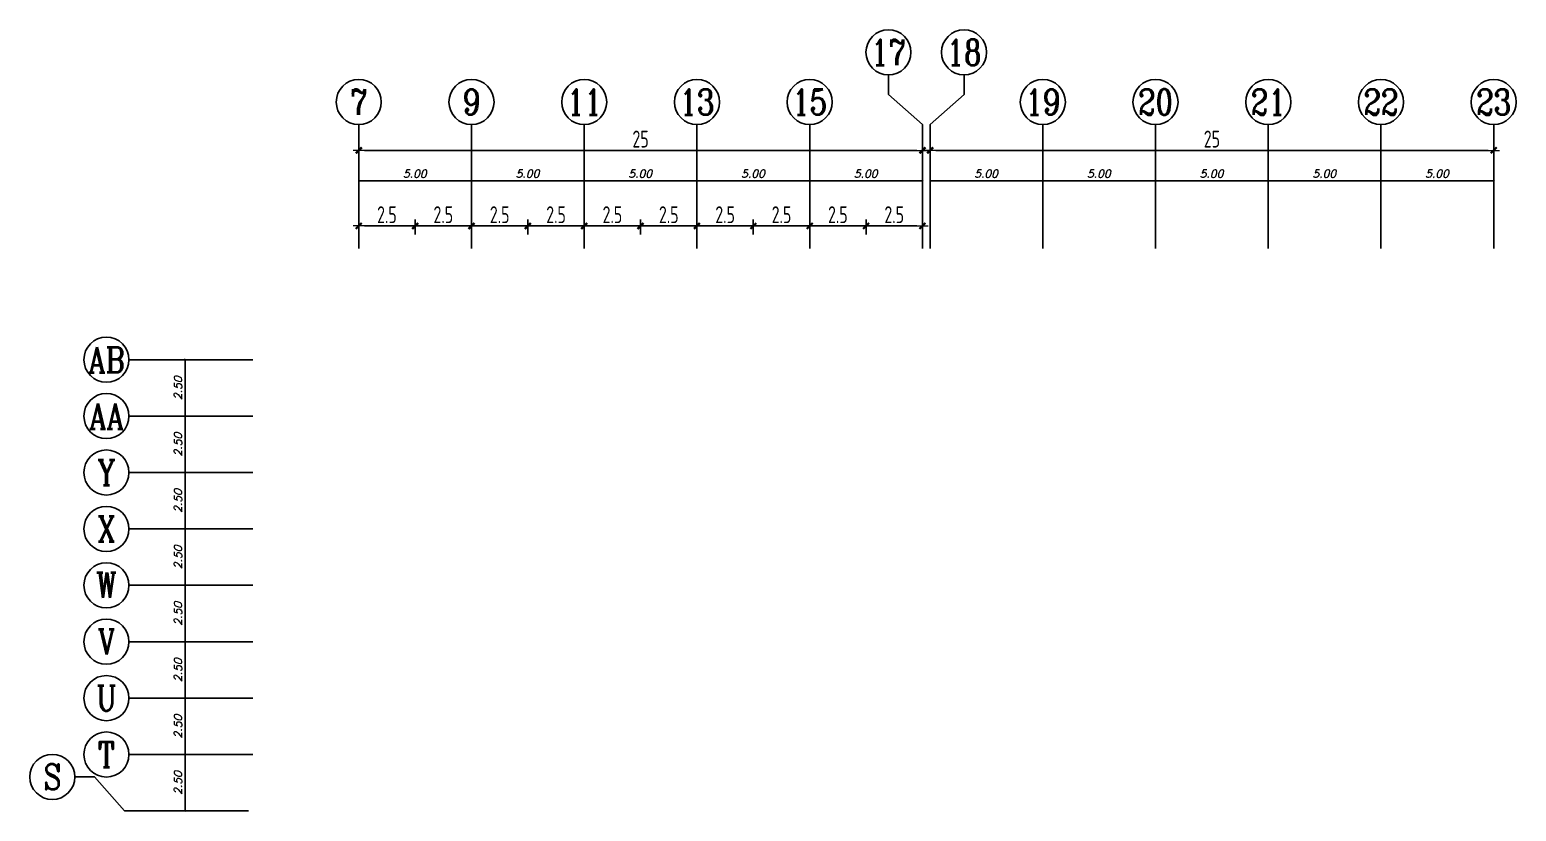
# Model space of a CAD drawing. Header units: metres. Extents: x 202848 to 204724, y 1924431 to 1925550.
# Drawn here: x 204101.5 to 204167.5, y 1925515.8 to 1925550.4 of the extents above; entities that cross this region are included whole.
import ezdxf
from ezdxf.enums import TextEntityAlignment as Align

# ---------------------------------------------------------------- set-up
doc = ezdxf.new("R2010")
doc.units = ezdxf.units.M
doc.header["$MEASUREMENT"] = 0
doc.layers.add('Axis Name', color=8, linetype='Continuous')
doc.layers.add('Dimations', color=3, linetype='Continuous', lineweight=5)
doc.styles.add('ROMANS', font='romans.shx', dxfattribs={"oblique": 15})
doc.styles.add('YQ_AXIS', font='COMPLEX.SHX', dxfattribs={"width": 0.8, "bigfont": 'GBCBIG.SHX'})
doc.styles.add('YQ_DIM', font='SUPEROS.SHX', dxfattribs={"width": 0.8, "bigfont": 'HZDX.SHX'})
doc.dimstyles.new('Copy(2) of DIM-50$', dxfattribs={"dimscale": 0, "dimtxt": 0.35, "dimasz": 0.03, "dimexe": 0, "dimexo": 0, "dimgap": 0.15, "dimtad": 1, "dimzin": 0, "dimdsep": 46, "dimtxsty": 'ROMANS', "dimblk1": 'OBLIQUE', "dimblk2": 'DTICK', "dimsah": 1, "dimcen": 0.1, "dimse1": 1, "dimse2": 1, "dimclrd": 2, "dimclre": 51, "dimclrt": 3, "dimaunit": 1, "dimadec": 0, "dimazin": 0, "dimtfac": 1e-05, "dimtmove": 2, "dimatfit": 0, "dimldrblk": 'DTICK', "dimfxl": 0, "dimtolj": 1, "dimtzin": 0, "dimlwe": -1, "dimarcsym": 0})
doc.dimstyles.new('yqm0_250', dxfattribs={"dimscale": 0.25, "dimtxt": 3, "dimasz": 1, "dimexe": 1.5, "dimexo": 3, "dimgap": 0.5, "dimtad": 1, "dimdec": 3, "dimdsep": 46, "dimtxsty": 'YQ_DIM', "dimblk": 'YQTICK', "dimcen": 0, "dimclrd": 256, "dimclre": 256, "dimclrt": 7, "dimadec": 1, "dimazin": 2, "dimtfac": 1, "dimtdec": 4, "dimtix": 1, "dimtmove": 2, "dimatfit": 2, "dimfxl": 1, "dimtolj": 1, "dimtzin": 0, "dimarcsym": 0})

# ---------------------------------------------------------------- blocks, each defined once
blk = doc.blocks.new('_OBLIQUE')
at = {"color": 0, "linetype": 'ByBlock'}
blk.add_line((-0.5, -0.5), (0.5, 0.5), dxfattribs=at)
blk = doc.blocks.new('DTICK')
at = {"color": 3}
blk.add_line((-1, -1), (1, 1), dxfattribs=at)
for p, q in [((-1, 0), (1, 0)), ((0, 1), (0, -1))]:
    blk.add_line(p, q)
blk = doc.blocks.new('*D1156')
at = {"layer": 'Defpoints', "color": 0, "lineweight": -2, "transparency": 16777216}
for p in [(204121.133, 1925543.697), (204116.133, 1925539.947), (204121.133, 1925539.947)]:
    blk.add_point(p, dxfattribs=at)
at = {"layer": 'Dimations', "color": 2, "lineweight": -2, "transparency": 16777216}
blk.add_line((204116.133, 1925543.697), (204121.103, 1925543.697), dxfattribs=at)
at = {"layer": 'Dimations', "color": 2, "lineweight": -2, "transparency": 16777216, "xscale": 0.03, "yscale": 0.03, "zscale": 0.03, "rotation": 180}
blk.add_blockref('_OBLIQUE', (204116.133, 1925543.697), dxfattribs=at)
at = {"layer": 'Dimations', "color": 2, "lineweight": -2, "transparency": 16777216, "xscale": 0.03, "yscale": 0.03, "zscale": 0.03}
blk.add_blockref('DTICK', (204121.133, 1925543.697), dxfattribs=at)
at = {"layer": 'Dimations', "color": 3, "transparency": 16777216, "insert": (204118.618, 1925544.022), "char_height": 0.35, "attachment_point": 5, "style": 'ROMANS'}
blk.add_mtext('\\A1;5.00', dxfattribs=at)
blk = doc.blocks.new('*D1157')
at = {"layer": 'Defpoints', "color": 0, "lineweight": -2, "transparency": 16777216}
for p in [(204126.133, 1925543.697), (204121.133, 1925539.947), (204126.133, 1925539.947)]:
    blk.add_point(p, dxfattribs=at)
at = {"layer": 'Dimations', "color": 2, "lineweight": -2, "transparency": 16777216}
blk.add_line((204121.133, 1925543.697), (204126.103, 1925543.697), dxfattribs=at)
at = {"layer": 'Dimations', "color": 2, "lineweight": -2, "transparency": 16777216, "xscale": 0.03, "yscale": 0.03, "zscale": 0.03, "rotation": 180}
blk.add_blockref('_OBLIQUE', (204121.133, 1925543.697), dxfattribs=at)
at = {"layer": 'Dimations', "color": 2, "lineweight": -2, "transparency": 16777216, "xscale": 0.03, "yscale": 0.03, "zscale": 0.03}
blk.add_blockref('DTICK', (204126.133, 1925543.697), dxfattribs=at)
at = {"layer": 'Dimations', "color": 3, "transparency": 16777216, "insert": (204123.618, 1925544.022), "char_height": 0.35, "attachment_point": 5, "style": 'ROMANS'}
blk.add_mtext('\\A1;5.00', dxfattribs=at)
blk = doc.blocks.new('*D1158')
at = {"layer": 'Defpoints', "color": 0, "lineweight": -2, "transparency": 16777216}
for p in [(204131.133, 1925543.697), (204126.133, 1925539.947), (204131.133, 1925539.947)]:
    blk.add_point(p, dxfattribs=at)
at = {"layer": 'Dimations', "color": 2, "lineweight": -2, "transparency": 16777216}
blk.add_line((204126.133, 1925543.697), (204131.103, 1925543.697), dxfattribs=at)
at = {"layer": 'Dimations', "color": 2, "lineweight": -2, "transparency": 16777216, "xscale": 0.03, "yscale": 0.03, "zscale": 0.03, "rotation": 180}
blk.add_blockref('_OBLIQUE', (204126.133, 1925543.697), dxfattribs=at)
at = {"layer": 'Dimations', "color": 2, "lineweight": -2, "transparency": 16777216, "xscale": 0.03, "yscale": 0.03, "zscale": 0.03}
blk.add_blockref('DTICK', (204131.133, 1925543.697), dxfattribs=at)
at = {"layer": 'Dimations', "color": 3, "transparency": 16777216, "insert": (204128.618, 1925544.022), "char_height": 0.35, "attachment_point": 5, "style": 'ROMANS'}
blk.add_mtext('\\A1;5.00', dxfattribs=at)
blk = doc.blocks.new('*D1159')
at = {"layer": 'Defpoints', "color": 0, "lineweight": -2, "transparency": 16777216}
for p in [(204136.133, 1925543.697), (204131.133, 1925539.947), (204136.133, 1925539.947)]:
    blk.add_point(p, dxfattribs=at)
at = {"layer": 'Dimations', "color": 2, "lineweight": -2, "transparency": 16777216}
blk.add_line((204131.133, 1925543.697), (204136.103, 1925543.697), dxfattribs=at)
at = {"layer": 'Dimations', "color": 2, "lineweight": -2, "transparency": 16777216, "xscale": 0.03, "yscale": 0.03, "zscale": 0.03, "rotation": 180}
blk.add_blockref('_OBLIQUE', (204131.133, 1925543.697), dxfattribs=at)
at = {"layer": 'Dimations', "color": 2, "lineweight": -2, "transparency": 16777216, "xscale": 0.03, "yscale": 0.03, "zscale": 0.03}
blk.add_blockref('DTICK', (204136.133, 1925543.697), dxfattribs=at)
at = {"layer": 'Dimations', "color": 3, "transparency": 16777216, "insert": (204133.618, 1925544.022), "char_height": 0.35, "attachment_point": 5, "style": 'ROMANS'}
blk.add_mtext('\\A1;5.00', dxfattribs=at)
blk = doc.blocks.new('*D1160')
at = {"layer": 'Defpoints', "color": 0, "lineweight": -2, "transparency": 16777216}
for p in [(204141.133, 1925543.697), (204136.133, 1925539.947), (204141.133, 1925539.947)]:
    blk.add_point(p, dxfattribs=at)
at = {"layer": 'Dimations', "color": 2, "lineweight": -2, "transparency": 16777216}
blk.add_line((204136.133, 1925543.697), (204141.103, 1925543.697), dxfattribs=at)
at = {"layer": 'Dimations', "color": 2, "lineweight": -2, "transparency": 16777216, "xscale": 0.03, "yscale": 0.03, "zscale": 0.03, "rotation": 180}
blk.add_blockref('_OBLIQUE', (204136.133, 1925543.697), dxfattribs=at)
at = {"layer": 'Dimations', "color": 2, "lineweight": -2, "transparency": 16777216, "xscale": 0.03, "yscale": 0.03, "zscale": 0.03}
blk.add_blockref('DTICK', (204141.133, 1925543.697), dxfattribs=at)
at = {"layer": 'Dimations', "color": 3, "transparency": 16777216, "insert": (204138.618, 1925544.022), "char_height": 0.35, "attachment_point": 5, "style": 'ROMANS'}
blk.add_mtext('\\A1;5.00', dxfattribs=at)
blk = doc.blocks.new('*D1161')
at = {"layer": 'Defpoints', "color": 0, "lineweight": -2, "transparency": 16777216}
for p in [(204146.473, 1925543.697), (204141.473, 1925539.947), (204146.473, 1925539.947)]:
    blk.add_point(p, dxfattribs=at)
at = {"layer": 'Dimations', "color": 2, "lineweight": -2, "transparency": 16777216}
blk.add_line((204141.473, 1925543.697), (204146.443, 1925543.697), dxfattribs=at)
at = {"layer": 'Dimations', "color": 2, "lineweight": -2, "transparency": 16777216, "xscale": 0.03, "yscale": 0.03, "zscale": 0.03, "rotation": 180}
blk.add_blockref('_OBLIQUE', (204141.473, 1925543.697), dxfattribs=at)
at = {"layer": 'Dimations', "color": 2, "lineweight": -2, "transparency": 16777216, "xscale": 0.03, "yscale": 0.03, "zscale": 0.03}
blk.add_blockref('DTICK', (204146.473, 1925543.697), dxfattribs=at)
at = {"layer": 'Dimations', "color": 3, "transparency": 16777216, "insert": (204143.958, 1925544.022), "char_height": 0.35, "attachment_point": 5, "style": 'ROMANS'}
blk.add_mtext('\\A1;5.00', dxfattribs=at)
blk = doc.blocks.new('*D1162')
at = {"layer": 'Defpoints', "color": 0, "lineweight": -2, "transparency": 16777216}
for p in [(204151.473, 1925543.697), (204146.473, 1925539.947), (204151.473, 1925539.947)]:
    blk.add_point(p, dxfattribs=at)
at = {"layer": 'Dimations', "color": 2, "lineweight": -2, "transparency": 16777216}
blk.add_line((204146.473, 1925543.697), (204151.443, 1925543.697), dxfattribs=at)
at = {"layer": 'Dimations', "color": 2, "lineweight": -2, "transparency": 16777216, "xscale": 0.03, "yscale": 0.03, "zscale": 0.03, "rotation": 180}
blk.add_blockref('_OBLIQUE', (204146.473, 1925543.697), dxfattribs=at)
at = {"layer": 'Dimations', "color": 2, "lineweight": -2, "transparency": 16777216, "xscale": 0.03, "yscale": 0.03, "zscale": 0.03}
blk.add_blockref('DTICK', (204151.473, 1925543.697), dxfattribs=at)
at = {"layer": 'Dimations', "color": 3, "transparency": 16777216, "insert": (204148.958, 1925544.022), "char_height": 0.35, "attachment_point": 5, "style": 'ROMANS'}
blk.add_mtext('\\A1;5.00', dxfattribs=at)
blk = doc.blocks.new('*D1118')
at = {"layer": 'Defpoints', "color": 0, "lineweight": -2, "transparency": 16777216}
for p in [(204156.473, 1925543.697), (204151.473, 1925539.947), (204156.473, 1925539.947)]:
    blk.add_point(p, dxfattribs=at)
at = {"layer": 'Dimations', "color": 2, "lineweight": -2, "transparency": 16777216}
blk.add_line((204151.473, 1925543.697), (204156.443, 1925543.697), dxfattribs=at)
at = {"layer": 'Dimations', "color": 2, "lineweight": -2, "transparency": 16777216, "xscale": 0.03, "yscale": 0.03, "zscale": 0.03, "rotation": 180}
blk.add_blockref('_OBLIQUE', (204151.473, 1925543.697), dxfattribs=at)
at = {"layer": 'Dimations', "color": 2, "lineweight": -2, "transparency": 16777216, "xscale": 0.03, "yscale": 0.03, "zscale": 0.03}
blk.add_blockref('DTICK', (204156.473, 1925543.697), dxfattribs=at)
at = {"layer": 'Dimations', "color": 3, "transparency": 16777216, "insert": (204153.958, 1925544.022), "char_height": 0.35, "attachment_point": 5, "style": 'ROMANS'}
blk.add_mtext('\\A1;5.00', dxfattribs=at)
blk = doc.blocks.new('*D1119')
at = {"layer": 'Defpoints', "color": 0, "lineweight": -2, "transparency": 16777216}
for p in [(204161.473, 1925543.697), (204156.473, 1925539.947), (204161.473, 1925539.947)]:
    blk.add_point(p, dxfattribs=at)
at = {"layer": 'Dimations', "color": 2, "lineweight": -2, "transparency": 16777216}
blk.add_line((204156.473, 1925543.697), (204161.443, 1925543.697), dxfattribs=at)
at = {"layer": 'Dimations', "color": 2, "lineweight": -2, "transparency": 16777216, "xscale": 0.03, "yscale": 0.03, "zscale": 0.03, "rotation": 180}
blk.add_blockref('_OBLIQUE', (204156.473, 1925543.697), dxfattribs=at)
at = {"layer": 'Dimations', "color": 2, "lineweight": -2, "transparency": 16777216, "xscale": 0.03, "yscale": 0.03, "zscale": 0.03}
blk.add_blockref('DTICK', (204161.473, 1925543.697), dxfattribs=at)
at = {"layer": 'Dimations', "color": 3, "transparency": 16777216, "insert": (204158.958, 1925544.022), "char_height": 0.35, "attachment_point": 5, "style": 'ROMANS'}
blk.add_mtext('\\A1;5.00', dxfattribs=at)
blk = doc.blocks.new('*D1120')
at = {"layer": 'Defpoints', "color": 0, "lineweight": -2, "transparency": 16777216}
for p in [(204166.473, 1925543.697), (204161.473, 1925539.947), (204166.473, 1925539.947)]:
    blk.add_point(p, dxfattribs=at)
at = {"layer": 'Dimations', "color": 2, "lineweight": -2, "transparency": 16777216}
blk.add_line((204161.473, 1925543.697), (204166.443, 1925543.697), dxfattribs=at)
at = {"layer": 'Dimations', "color": 2, "lineweight": -2, "transparency": 16777216, "xscale": 0.03, "yscale": 0.03, "zscale": 0.03, "rotation": 180}
blk.add_blockref('_OBLIQUE', (204161.473, 1925543.697), dxfattribs=at)
at = {"layer": 'Dimations', "color": 2, "lineweight": -2, "transparency": 16777216, "xscale": 0.03, "yscale": 0.03, "zscale": 0.03}
blk.add_blockref('DTICK', (204166.473, 1925543.697), dxfattribs=at)
at = {"layer": 'Dimations', "color": 3, "transparency": 16777216, "insert": (204163.958, 1925544.022), "char_height": 0.35, "attachment_point": 5, "style": 'ROMANS'}
blk.add_mtext('\\A1;5.00', dxfattribs=at)
blk = doc.blocks.new('YQTICK')
blk.add_line((-1, 0), (1, 0))
at = {"const_width": 0.4}
blk.add_lwpolyline([(0.53, 0.53), (-0.53, -0.53)], dxfattribs=at)
blk = doc.blocks.new('*D1127')
at = {"layer": 'Defpoints', "color": 0, "lineweight": -2, "transparency": 16777216}
for p in [(204141.473, 1925545.054), (204141.473, 1925539.947), (204166.473, 1925539.947)]:
    blk.add_point(p, dxfattribs=at)
at = {"layer": 'Dimations', "lineweight": -2, "transparency": 16777216}
for p, q in [((204141.473, 1925540.697), (204141.473, 1925545.429)), ((204166.223, 1925545.054), (204141.723, 1925545.054)), ((204166.473, 1925540.697), (204166.473, 1925545.429))]:
    blk.add_line(p, q, dxfattribs=at)
at = {"layer": 'Dimations', "lineweight": -2, "transparency": 16777216, "xscale": 0.25, "yscale": 0.25, "zscale": 0.25, "rotation": 180}
blk.add_blockref('YQTICK', (204141.473, 1925545.054), dxfattribs=at)
at = {"layer": 'Dimations', "lineweight": -2, "transparency": 16777216, "xscale": 0.25, "yscale": 0.25, "zscale": 0.25}
blk.add_blockref('YQTICK', (204166.473, 1925545.054), dxfattribs=at)
at = {"layer": 'Dimations', "color": 7, "transparency": 16777216, "insert": (204153.973, 1925545.554), "char_height": 0.75, "attachment_point": 5, "style": 'YQ_DIM'}
blk.add_mtext('\\A1;25', dxfattribs=at)
blk = doc.blocks.new('*D1128')
at = {"layer": 'Defpoints', "color": 0, "lineweight": -2, "transparency": 16777216}
for p in [(204116.133, 1925545.054), (204116.133, 1925539.947), (204141.133, 1925539.947)]:
    blk.add_point(p, dxfattribs=at)
at = {"layer": 'Dimations', "lineweight": -2, "transparency": 16777216}
for p, q in [((204116.133, 1925540.697), (204116.133, 1925545.429)), ((204140.883, 1925545.054), (204116.383, 1925545.054)), ((204141.133, 1925540.697), (204141.133, 1925545.429))]:
    blk.add_line(p, q, dxfattribs=at)
at = {"layer": 'Dimations', "lineweight": -2, "transparency": 16777216, "xscale": 0.25, "yscale": 0.25, "zscale": 0.25}
for p, rotation in [((204116.133, 1925545.054), 179.9999999989328), ((204141.133, 1925545.054), 359.9999999989328)]:
    blk.add_blockref('YQTICK', p, dxfattribs=dict(at, rotation=rotation))
at = {"layer": 'Dimations', "color": 7, "transparency": 16777216, "insert": (204128.633, 1925545.554), "char_height": 0.75, "attachment_point": 5, "rotation": 360, "style": 'YQ_DIM'}
blk.add_mtext('\\A1;25', dxfattribs=at)
blk = doc.blocks.new('*D1131')
at = {"layer": 'Defpoints', "color": 0, "lineweight": -2, "transparency": 16777216}
for p in [(204118.633, 1925542.744), (204121.133, 1925542.744), (204121.133, 1925541.702)]:
    blk.add_point(p, dxfattribs=at)
at = {"layer": 'Dimations', "lineweight": -2, "transparency": 16777216}
for p, q in [((204118.633, 1925541.994), (204118.633, 1925541.327)), ((204118.883, 1925541.702), (204120.883, 1925541.702)), ((204121.133, 1925541.994), (204121.133, 1925541.327))]:
    blk.add_line(p, q, dxfattribs=at)
at = {"layer": 'Dimations', "lineweight": -2, "transparency": 16777216, "xscale": 0.25, "yscale": 0.25, "zscale": 0.25, "rotation": 180}
blk.add_blockref('YQTICK', (204118.633, 1925541.702), dxfattribs=at)
at = {"layer": 'Dimations', "lineweight": -2, "transparency": 16777216, "xscale": 0.25, "yscale": 0.25, "zscale": 0.25}
blk.add_blockref('YQTICK', (204121.133, 1925541.702), dxfattribs=at)
at = {"layer": 'Dimations', "color": 7, "transparency": 16777216, "insert": (204119.883, 1925542.202), "char_height": 0.75, "attachment_point": 5, "style": 'YQ_DIM'}
blk.add_mtext('\\A1;2.5', dxfattribs=at)
blk = doc.blocks.new('*D1132')
at = {"layer": 'Defpoints', "color": 0, "lineweight": -2, "transparency": 16777216}
for p in [(204121.133, 1925542.744), (204123.633, 1925542.744), (204123.633, 1925541.702)]:
    blk.add_point(p, dxfattribs=at)
at = {"layer": 'Dimations', "lineweight": -2, "transparency": 16777216}
for p, q in [((204121.133, 1925541.994), (204121.133, 1925541.327)), ((204121.383, 1925541.702), (204123.383, 1925541.702)), ((204123.633, 1925541.994), (204123.633, 1925541.327))]:
    blk.add_line(p, q, dxfattribs=at)
at = {"layer": 'Dimations', "lineweight": -2, "transparency": 16777216, "xscale": 0.25, "yscale": 0.25, "zscale": 0.25, "rotation": 180}
blk.add_blockref('YQTICK', (204121.133, 1925541.702), dxfattribs=at)
at = {"layer": 'Dimations', "lineweight": -2, "transparency": 16777216, "xscale": 0.25, "yscale": 0.25, "zscale": 0.25}
blk.add_blockref('YQTICK', (204123.633, 1925541.702), dxfattribs=at)
at = {"layer": 'Dimations', "color": 7, "transparency": 16777216, "insert": (204122.383, 1925542.202), "char_height": 0.75, "attachment_point": 5, "style": 'YQ_DIM'}
blk.add_mtext('\\A1;2.5', dxfattribs=at)
blk = doc.blocks.new('*D1133')
at = {"layer": 'Defpoints', "color": 0, "lineweight": -2, "transparency": 16777216}
for p in [(204123.633, 1925542.744), (204126.133, 1925542.744), (204126.133, 1925541.702)]:
    blk.add_point(p, dxfattribs=at)
at = {"layer": 'Dimations', "lineweight": -2, "transparency": 16777216}
for p, q in [((204123.633, 1925541.994), (204123.633, 1925541.327)), ((204123.883, 1925541.702), (204125.883, 1925541.702)), ((204126.133, 1925541.994), (204126.133, 1925541.327))]:
    blk.add_line(p, q, dxfattribs=at)
at = {"layer": 'Dimations', "lineweight": -2, "transparency": 16777216, "xscale": 0.25, "yscale": 0.25, "zscale": 0.25, "rotation": 180}
blk.add_blockref('YQTICK', (204123.633, 1925541.702), dxfattribs=at)
at = {"layer": 'Dimations', "lineweight": -2, "transparency": 16777216, "xscale": 0.25, "yscale": 0.25, "zscale": 0.25}
blk.add_blockref('YQTICK', (204126.133, 1925541.702), dxfattribs=at)
at = {"layer": 'Dimations', "color": 7, "transparency": 16777216, "insert": (204124.883, 1925542.202), "char_height": 0.75, "attachment_point": 5, "style": 'YQ_DIM'}
blk.add_mtext('\\A1;2.5', dxfattribs=at)
blk = doc.blocks.new('*D1134')
at = {"layer": 'Defpoints', "color": 0, "lineweight": -2, "transparency": 16777216}
for p in [(204126.133, 1925542.744), (204128.633, 1925542.744), (204128.633, 1925541.702)]:
    blk.add_point(p, dxfattribs=at)
at = {"layer": 'Dimations', "lineweight": -2, "transparency": 16777216}
for p, q in [((204126.133, 1925541.994), (204126.133, 1925541.327)), ((204126.383, 1925541.702), (204128.383, 1925541.702)), ((204128.633, 1925541.994), (204128.633, 1925541.327))]:
    blk.add_line(p, q, dxfattribs=at)
at = {"layer": 'Dimations', "lineweight": -2, "transparency": 16777216, "xscale": 0.25, "yscale": 0.25, "zscale": 0.25, "rotation": 180}
blk.add_blockref('YQTICK', (204126.133, 1925541.702), dxfattribs=at)
at = {"layer": 'Dimations', "lineweight": -2, "transparency": 16777216, "xscale": 0.25, "yscale": 0.25, "zscale": 0.25}
blk.add_blockref('YQTICK', (204128.633, 1925541.702), dxfattribs=at)
at = {"layer": 'Dimations', "color": 7, "transparency": 16777216, "insert": (204127.383, 1925542.202), "char_height": 0.75, "attachment_point": 5, "style": 'YQ_DIM'}
blk.add_mtext('\\A1;2.5', dxfattribs=at)
blk = doc.blocks.new('*D1135')
at = {"layer": 'Defpoints', "color": 0, "lineweight": -2, "transparency": 16777216}
for p in [(204128.633, 1925542.744), (204131.133, 1925542.744), (204131.133, 1925541.702)]:
    blk.add_point(p, dxfattribs=at)
at = {"layer": 'Dimations', "lineweight": -2, "transparency": 16777216}
for p, q in [((204128.633, 1925541.994), (204128.633, 1925541.327)), ((204128.883, 1925541.702), (204130.883, 1925541.702)), ((204131.133, 1925541.994), (204131.133, 1925541.327))]:
    blk.add_line(p, q, dxfattribs=at)
at = {"layer": 'Dimations', "lineweight": -2, "transparency": 16777216, "xscale": 0.25, "yscale": 0.25, "zscale": 0.25, "rotation": 180}
blk.add_blockref('YQTICK', (204128.633, 1925541.702), dxfattribs=at)
at = {"layer": 'Dimations', "lineweight": -2, "transparency": 16777216, "xscale": 0.25, "yscale": 0.25, "zscale": 0.25}
blk.add_blockref('YQTICK', (204131.133, 1925541.702), dxfattribs=at)
at = {"layer": 'Dimations', "color": 7, "transparency": 16777216, "insert": (204129.883, 1925542.202), "char_height": 0.75, "attachment_point": 5, "style": 'YQ_DIM'}
blk.add_mtext('\\A1;2.5', dxfattribs=at)
blk = doc.blocks.new('*D1136')
at = {"layer": 'Defpoints', "color": 0, "lineweight": -2, "transparency": 16777216}
for p in [(204131.133, 1925542.744), (204133.633, 1925542.744), (204133.633, 1925541.702)]:
    blk.add_point(p, dxfattribs=at)
at = {"layer": 'Dimations', "lineweight": -2, "transparency": 16777216}
for p, q in [((204131.133, 1925541.994), (204131.133, 1925541.327)), ((204131.383, 1925541.702), (204133.383, 1925541.702)), ((204133.633, 1925541.994), (204133.633, 1925541.327))]:
    blk.add_line(p, q, dxfattribs=at)
at = {"layer": 'Dimations', "lineweight": -2, "transparency": 16777216, "xscale": 0.25, "yscale": 0.25, "zscale": 0.25, "rotation": 180}
blk.add_blockref('YQTICK', (204131.133, 1925541.702), dxfattribs=at)
at = {"layer": 'Dimations', "lineweight": -2, "transparency": 16777216, "xscale": 0.25, "yscale": 0.25, "zscale": 0.25}
blk.add_blockref('YQTICK', (204133.633, 1925541.702), dxfattribs=at)
at = {"layer": 'Dimations', "color": 7, "transparency": 16777216, "insert": (204132.383, 1925542.202), "char_height": 0.75, "attachment_point": 5, "style": 'YQ_DIM'}
blk.add_mtext('\\A1;2.5', dxfattribs=at)
blk = doc.blocks.new('*D1137')
at = {"layer": 'Defpoints', "color": 0, "lineweight": -2, "transparency": 16777216}
for p in [(204133.633, 1925542.744), (204136.133, 1925542.744), (204136.133, 1925541.702)]:
    blk.add_point(p, dxfattribs=at)
at = {"layer": 'Dimations', "lineweight": -2, "transparency": 16777216}
for p, q in [((204133.633, 1925541.994), (204133.633, 1925541.327)), ((204133.883, 1925541.702), (204135.883, 1925541.702)), ((204136.133, 1925541.994), (204136.133, 1925541.327))]:
    blk.add_line(p, q, dxfattribs=at)
at = {"layer": 'Dimations', "lineweight": -2, "transparency": 16777216, "xscale": 0.25, "yscale": 0.25, "zscale": 0.25, "rotation": 180}
blk.add_blockref('YQTICK', (204133.633, 1925541.702), dxfattribs=at)
at = {"layer": 'Dimations', "lineweight": -2, "transparency": 16777216, "xscale": 0.25, "yscale": 0.25, "zscale": 0.25}
blk.add_blockref('YQTICK', (204136.133, 1925541.702), dxfattribs=at)
at = {"layer": 'Dimations', "color": 7, "transparency": 16777216, "insert": (204134.883, 1925542.202), "char_height": 0.75, "attachment_point": 5, "style": 'YQ_DIM'}
blk.add_mtext('\\A1;2.5', dxfattribs=at)
blk = doc.blocks.new('*D1138')
at = {"layer": 'Defpoints', "color": 0, "lineweight": -2, "transparency": 16777216}
for p in [(204136.133, 1925542.744), (204138.633, 1925542.744), (204138.633, 1925541.702)]:
    blk.add_point(p, dxfattribs=at)
at = {"layer": 'Dimations', "lineweight": -2, "transparency": 16777216}
for p, q in [((204136.133, 1925541.994), (204136.133, 1925541.327)), ((204136.383, 1925541.702), (204138.383, 1925541.702)), ((204138.633, 1925541.994), (204138.633, 1925541.327))]:
    blk.add_line(p, q, dxfattribs=at)
at = {"layer": 'Dimations', "lineweight": -2, "transparency": 16777216, "xscale": 0.25, "yscale": 0.25, "zscale": 0.25, "rotation": 180}
blk.add_blockref('YQTICK', (204136.133, 1925541.702), dxfattribs=at)
at = {"layer": 'Dimations', "lineweight": -2, "transparency": 16777216, "xscale": 0.25, "yscale": 0.25, "zscale": 0.25}
blk.add_blockref('YQTICK', (204138.633, 1925541.702), dxfattribs=at)
at = {"layer": 'Dimations', "color": 7, "transparency": 16777216, "insert": (204137.383, 1925542.202), "char_height": 0.75, "attachment_point": 5, "style": 'YQ_DIM'}
blk.add_mtext('\\A1;2.5', dxfattribs=at)
blk = doc.blocks.new('*D1139')
at = {"layer": 'Defpoints', "color": 0, "lineweight": -2, "transparency": 16777216}
for p in [(204138.633, 1925542.744), (204141.133, 1925542.744), (204141.133, 1925541.702)]:
    blk.add_point(p, dxfattribs=at)
at = {"layer": 'Dimations', "lineweight": -2, "transparency": 16777216}
for p, q in [((204138.633, 1925541.994), (204138.633, 1925541.327)), ((204138.883, 1925541.702), (204140.883, 1925541.702)), ((204141.133, 1925541.994), (204141.133, 1925541.327))]:
    blk.add_line(p, q, dxfattribs=at)
at = {"layer": 'Dimations', "lineweight": -2, "transparency": 16777216, "xscale": 0.25, "yscale": 0.25, "zscale": 0.25, "rotation": 180}
blk.add_blockref('YQTICK', (204138.633, 1925541.702), dxfattribs=at)
at = {"layer": 'Dimations', "lineweight": -2, "transparency": 16777216, "xscale": 0.25, "yscale": 0.25, "zscale": 0.25}
blk.add_blockref('YQTICK', (204141.133, 1925541.702), dxfattribs=at)
at = {"layer": 'Dimations', "color": 7, "transparency": 16777216, "insert": (204139.883, 1925542.202), "char_height": 0.75, "attachment_point": 5, "style": 'YQ_DIM'}
blk.add_mtext('\\A1;2.5', dxfattribs=at)
blk = doc.blocks.new('*D1140')
at = {"layer": 'Defpoints', "color": 0, "lineweight": -2, "transparency": 16777216}
for p in [(204116.133, 1925542.744), (204118.633, 1925542.744), (204118.633, 1925541.702)]:
    blk.add_point(p, dxfattribs=at)
at = {"layer": 'Dimations', "lineweight": -2, "transparency": 16777216}
for p, q in [((204116.133, 1925541.994), (204116.133, 1925541.327)), ((204116.383, 1925541.702), (204118.383, 1925541.702)), ((204118.633, 1925541.994), (204118.633, 1925541.327))]:
    blk.add_line(p, q, dxfattribs=at)
at = {"layer": 'Dimations', "lineweight": -2, "transparency": 16777216, "xscale": 0.25, "yscale": 0.25, "zscale": 0.25, "rotation": 180}
blk.add_blockref('YQTICK', (204116.133, 1925541.702), dxfattribs=at)
at = {"layer": 'Dimations', "lineweight": -2, "transparency": 16777216, "xscale": 0.25, "yscale": 0.25, "zscale": 0.25}
blk.add_blockref('YQTICK', (204118.633, 1925541.702), dxfattribs=at)
at = {"layer": 'Dimations', "color": 7, "transparency": 16777216, "insert": (204117.383, 1925542.202), "char_height": 0.75, "attachment_point": 5, "style": 'YQ_DIM'}
blk.add_mtext('\\A1;2.5', dxfattribs=at)
blk = doc.blocks.new('*D1141')
at = {"layer": 'Defpoints', "color": 0, "lineweight": -2, "transparency": 16777216}
for p in [(204108.441, 1925518.275), (204112.191, 1925518.275), (204112.191, 1925515.775)]:
    blk.add_point(p, dxfattribs=at)
at = {"layer": 'Dimations', "color": 2, "lineweight": -2, "transparency": 16777216}
blk.add_line((204108.441, 1925515.775), (204108.441, 1925518.245), dxfattribs=at)
at = {"layer": 'Dimations', "color": 2, "lineweight": -2, "transparency": 16777216, "xscale": 0.03, "yscale": 0.03, "zscale": 0.03}
for name, p, rotation in [('DTICK', (204108.441, 1925518.275), 90), ('_OBLIQUE', (204108.441, 1925515.775), 270)]:
    blk.add_blockref(name, p, dxfattribs=dict(at, rotation=rotation))
at = {"layer": 'Dimations', "color": 3, "transparency": 16777216, "insert": (204108.116, 1925517.01), "char_height": 0.35, "attachment_point": 5, "rotation": 90, "style": 'ROMANS'}
blk.add_mtext('\\A1;2.50', dxfattribs=at)
blk = doc.blocks.new('*D1142')
at = {"layer": 'Defpoints', "color": 0, "lineweight": -2, "transparency": 16777216}
for p in [(204108.441, 1925520.775), (204112.191, 1925520.775), (204112.191, 1925518.275)]:
    blk.add_point(p, dxfattribs=at)
at = {"layer": 'Dimations', "color": 2, "lineweight": -2, "transparency": 16777216}
blk.add_line((204108.441, 1925518.275), (204108.441, 1925520.745), dxfattribs=at)
at = {"layer": 'Dimations', "color": 2, "lineweight": -2, "transparency": 16777216, "xscale": 0.03, "yscale": 0.03, "zscale": 0.03}
for name, p, rotation in [('DTICK', (204108.441, 1925520.775), 90), ('_OBLIQUE', (204108.441, 1925518.275), 270)]:
    blk.add_blockref(name, p, dxfattribs=dict(at, rotation=rotation))
at = {"layer": 'Dimations', "color": 3, "transparency": 16777216, "insert": (204108.116, 1925519.51), "char_height": 0.35, "attachment_point": 5, "rotation": 90, "style": 'ROMANS'}
blk.add_mtext('\\A1;2.50', dxfattribs=at)
blk = doc.blocks.new('*D1143')
at = {"layer": 'Defpoints', "color": 0, "lineweight": -2, "transparency": 16777216}
for p in [(204108.441, 1925523.275), (204112.191, 1925523.275), (204112.191, 1925520.775)]:
    blk.add_point(p, dxfattribs=at)
at = {"layer": 'Dimations', "color": 2, "lineweight": -2, "transparency": 16777216}
blk.add_line((204108.441, 1925520.775), (204108.441, 1925523.245), dxfattribs=at)
at = {"layer": 'Dimations', "color": 2, "lineweight": -2, "transparency": 16777216, "xscale": 0.03, "yscale": 0.03, "zscale": 0.03}
for name, p, rotation in [('DTICK', (204108.441, 1925523.275), 90), ('_OBLIQUE', (204108.441, 1925520.775), 270)]:
    blk.add_blockref(name, p, dxfattribs=dict(at, rotation=rotation))
at = {"layer": 'Dimations', "color": 3, "transparency": 16777216, "insert": (204108.116, 1925522.01), "char_height": 0.35, "attachment_point": 5, "rotation": 90, "style": 'ROMANS'}
blk.add_mtext('\\A1;2.50', dxfattribs=at)
blk = doc.blocks.new('*D1144')
at = {"layer": 'Defpoints', "color": 0, "lineweight": -2, "transparency": 16777216}
for p in [(204108.441, 1925525.775), (204112.191, 1925525.775), (204112.191, 1925523.275)]:
    blk.add_point(p, dxfattribs=at)
at = {"layer": 'Dimations', "color": 2, "lineweight": -2, "transparency": 16777216}
blk.add_line((204108.441, 1925523.275), (204108.441, 1925525.745), dxfattribs=at)
at = {"layer": 'Dimations', "color": 2, "lineweight": -2, "transparency": 16777216, "xscale": 0.03, "yscale": 0.03, "zscale": 0.03}
for name, p, rotation in [('DTICK', (204108.441, 1925525.775), 90), ('_OBLIQUE', (204108.441, 1925523.275), 270)]:
    blk.add_blockref(name, p, dxfattribs=dict(at, rotation=rotation))
at = {"layer": 'Dimations', "color": 3, "transparency": 16777216, "insert": (204108.116, 1925524.51), "char_height": 0.35, "attachment_point": 5, "rotation": 90, "style": 'ROMANS'}
blk.add_mtext('\\A1;2.50', dxfattribs=at)
blk = doc.blocks.new('*D1145')
at = {"layer": 'Defpoints', "color": 0, "lineweight": -2, "transparency": 16777216}
for p in [(204108.441, 1925528.275), (204112.191, 1925528.275), (204112.191, 1925525.775)]:
    blk.add_point(p, dxfattribs=at)
at = {"layer": 'Dimations', "color": 2, "lineweight": -2, "transparency": 16777216}
blk.add_line((204108.441, 1925525.775), (204108.441, 1925528.245), dxfattribs=at)
at = {"layer": 'Dimations', "color": 2, "lineweight": -2, "transparency": 16777216, "xscale": 0.03, "yscale": 0.03, "zscale": 0.03}
for name, p, rotation in [('DTICK', (204108.441, 1925528.275), 90), ('_OBLIQUE', (204108.441, 1925525.775), 270)]:
    blk.add_blockref(name, p, dxfattribs=dict(at, rotation=rotation))
at = {"layer": 'Dimations', "color": 3, "transparency": 16777216, "insert": (204108.116, 1925527.01), "char_height": 0.35, "attachment_point": 5, "rotation": 90, "style": 'ROMANS'}
blk.add_mtext('\\A1;2.50', dxfattribs=at)
blk = doc.blocks.new('*D1163')
at = {"layer": 'Defpoints', "color": 0, "lineweight": -2, "transparency": 16777216}
for p in [(204108.441, 1925530.775), (204112.191, 1925530.775), (204112.191, 1925528.275)]:
    blk.add_point(p, dxfattribs=at)
at = {"layer": 'Dimations', "color": 2, "lineweight": -2, "transparency": 16777216}
blk.add_line((204108.441, 1925528.275), (204108.441, 1925530.745), dxfattribs=at)
at = {"layer": 'Dimations', "color": 2, "lineweight": -2, "transparency": 16777216, "xscale": 0.03, "yscale": 0.03, "zscale": 0.03}
for name, p, rotation in [('DTICK', (204108.441, 1925530.775), 90), ('_OBLIQUE', (204108.441, 1925528.275), 270)]:
    blk.add_blockref(name, p, dxfattribs=dict(at, rotation=rotation))
at = {"layer": 'Dimations', "color": 3, "transparency": 16777216, "insert": (204108.116, 1925529.51), "char_height": 0.35, "attachment_point": 5, "rotation": 90, "style": 'ROMANS'}
blk.add_mtext('\\A1;2.50', dxfattribs=at)
blk = doc.blocks.new('*D1164')
at = {"layer": 'Defpoints', "color": 0, "lineweight": -2, "transparency": 16777216}
for p in [(204108.441, 1925533.275), (204112.191, 1925533.275), (204112.191, 1925530.775)]:
    blk.add_point(p, dxfattribs=at)
at = {"layer": 'Dimations', "color": 2, "lineweight": -2, "transparency": 16777216}
blk.add_line((204108.441, 1925530.775), (204108.441, 1925533.245), dxfattribs=at)
at = {"layer": 'Dimations', "color": 2, "lineweight": -2, "transparency": 16777216, "xscale": 0.03, "yscale": 0.03, "zscale": 0.03}
for name, p, rotation in [('DTICK', (204108.441, 1925533.275), 90), ('_OBLIQUE', (204108.441, 1925530.775), 270)]:
    blk.add_blockref(name, p, dxfattribs=dict(at, rotation=rotation))
at = {"layer": 'Dimations', "color": 3, "transparency": 16777216, "insert": (204108.116, 1925532.01), "char_height": 0.35, "attachment_point": 5, "rotation": 90, "style": 'ROMANS'}
blk.add_mtext('\\A1;2.50', dxfattribs=at)
blk = doc.blocks.new('*D1165')
at = {"layer": 'Defpoints', "color": 0, "lineweight": -2, "transparency": 16777216}
for p in [(204108.441, 1925535.775), (204112.191, 1925535.775), (204112.191, 1925533.275)]:
    blk.add_point(p, dxfattribs=at)
at = {"layer": 'Dimations', "color": 2, "lineweight": -2, "transparency": 16777216}
blk.add_line((204108.441, 1925533.275), (204108.441, 1925535.745), dxfattribs=at)
at = {"layer": 'Dimations', "color": 2, "lineweight": -2, "transparency": 16777216, "xscale": 0.03, "yscale": 0.03, "zscale": 0.03}
for name, p, rotation in [('DTICK', (204108.441, 1925535.775), 90), ('_OBLIQUE', (204108.441, 1925533.275), 270)]:
    blk.add_blockref(name, p, dxfattribs=dict(at, rotation=rotation))
at = {"layer": 'Dimations', "color": 3, "transparency": 16777216, "insert": (204108.116, 1925534.51), "char_height": 0.35, "attachment_point": 5, "rotation": 90, "style": 'ROMANS'}
blk.add_mtext('\\A1;2.50', dxfattribs=at)

msp = doc.modelspace()

# ---------------------------------------------------------------- linework, layer by layer
at = {"layer": 'Axis Name'}
for p, q in [((204139.6267, 1925547.53), (204139.6267, 1925548.3993)), ((204142.9793, 1925547.53), (204142.9793, 1925548.3993)), ((204141.133, 1925546.1968), (204139.6267, 1925547.53)), ((204141.473, 1925546.1968), (204142.9793, 1925547.53)), ((204116.133, 1925546.1968), (204116.133, 1925540.6968)), ((204121.133, 1925546.1968), (204121.133, 1925540.6968)), ((204126.133, 1925546.1968), (204126.133, 1925540.6968)), ((204131.133, 1925546.1968), (204131.133, 1925540.6968)), ((204136.133, 1925546.1968), (204136.133, 1925540.6968)), ((204141.133, 1925546.1968), (204141.133, 1925540.6968)), ((204141.473, 1925546.1968), (204141.473, 1925540.6968)), ((204146.473, 1925546.1968), (204146.473, 1925540.6968)), ((204151.473, 1925546.1968), (204151.473, 1925540.6968)), ((204156.473, 1925546.1968), (204156.473, 1925540.6968)), ((204161.473, 1925546.1968), (204161.473, 1925540.6968)), ((204166.473, 1925546.1968), (204166.473, 1925540.6968)), ((204105.941, 1925535.7749), (204111.441, 1925535.7749)), ((204105.941, 1925533.2749), (204111.441, 1925533.2749)), ((204105.941, 1925530.7749), (204111.441, 1925530.7749)), ((204105.941, 1925528.2749), (204111.441, 1925528.2749)), ((204105.941, 1925525.7749), (204111.441, 1925525.7749)), ((204105.941, 1925523.2749), (204111.441, 1925523.2749)), ((204105.941, 1925520.7749), (204111.441, 1925520.7749)), ((204105.941, 1925518.2749), (204111.441, 1925518.2749)), ((204104.4088, 1925517.2812), (204103.5395, 1925517.2812)), ((204105.7419, 1925515.7749), (204104.4088, 1925517.2812)), ((204105.7419, 1925515.7749), (204111.2419, 1925515.7749))]:
    msp.add_line(p, q, dxfattribs=at)
for centre in [(204139.6267, 1925549.3993), (204142.9793, 1925549.3993), (204116.133, 1925547.1968), (204121.133, 1925547.1968), (204126.133, 1925547.1968), (204131.133, 1925547.1968), (204136.133, 1925547.1968), (204146.473, 1925547.1968), (204151.473, 1925547.1968), (204156.473, 1925547.1968), (204161.473, 1925547.1968), (204166.473, 1925547.1968), (204104.941, 1925535.7749), (204104.941, 1925533.2749), (204104.941, 1925530.7749), (204104.941, 1925528.2749), (204104.941, 1925525.7749), (204104.941, 1925523.2749), (204104.941, 1925520.7749), (204104.941, 1925518.2749), (204102.5395, 1925517.2812)]:
    msp.add_circle(centre, 1, dxfattribs=at)

# ---------------------------------------------------------------- texts
at = {"layer": 'Axis Name', "color": 7, "style": 'YQ_AXIS', "width": 0.8}
for s, p in [('17', (204139.6267, 1925549.3993)), ('18', (204142.9793, 1925549.3993)), ('7', (204116.133, 1925547.1968)), ('9', (204121.133, 1925547.1968)), ('11', (204126.133, 1925547.1968)), ('13', (204131.133, 1925547.1968)), ('15', (204136.133, 1925547.1968)), ('19', (204146.473, 1925547.1968)), ('20', (204151.473, 1925547.1968)), ('21', (204156.473, 1925547.1968)), ('22', (204161.473, 1925547.1968)), ('23', (204166.473, 1925547.1968)), ('AB', (204104.941, 1925535.7749)), ('AA', (204104.941, 1925533.2749)), ('Y', (204104.941, 1925530.7749)), ('X', (204104.941, 1925528.2749)), ('W', (204104.941, 1925525.7749)), ('V', (204104.941, 1925523.2749)), ('U', (204104.941, 1925520.7749)), ('T', (204104.941, 1925518.2749)), ('S', (204102.5395, 1925517.2812))]:
    msp.add_text(s, height=1.125, dxfattribs=at).set_placement(p, align=Align.MIDDLE)

# ---------------------------------------------------------------- dimensions: what is measured, and where the dimension line sits
at = {"layer": 'Dimations'}
for p1, p2, distance, picture, middle in [((204141.133, 1925539.9468), (204116.133, 1925539.9468), -5.1069, '*D1128', (204128.633, 1925545.5537)), ((204166.473, 1925539.9468), (204141.473, 1925539.9468), -5.1069, '*D1127', (204153.973, 1925545.5537)), ((204116.133, 1925542.7438), (204118.633, 1925542.7438), -1.042, '*D1140', (204117.383, 1925542.2018)), ((204118.633, 1925542.7438), (204121.133, 1925542.7438), -1.042, '*D1131', (204119.883, 1925542.2018)), ((204121.133, 1925542.7438), (204123.633, 1925542.7438), -1.042, '*D1132', (204122.383, 1925542.2018)), ((204123.633, 1925542.7438), (204126.133, 1925542.7438), -1.042, '*D1133', (204124.883, 1925542.2018)), ((204126.133, 1925542.7438), (204128.633, 1925542.7438), -1.042, '*D1134', (204127.383, 1925542.2018)), ((204128.633, 1925542.7438), (204131.133, 1925542.7438), -1.042, '*D1135', (204129.883, 1925542.2018)), ((204131.133, 1925542.7438), (204133.633, 1925542.7438), -1.042, '*D1136', (204132.383, 1925542.2018)), ((204133.633, 1925542.7438), (204136.133, 1925542.7438), -1.042, '*D1137', (204134.883, 1925542.2018)), ((204136.133, 1925542.7438), (204138.633, 1925542.7438), -1.042, '*D1138', (204137.383, 1925542.2018)), ((204138.633, 1925542.7438), (204141.133, 1925542.7438), -1.042, '*D1139', (204139.883, 1925542.2018))]:
    dim = msp.add_aligned_dim(p1=p1, p2=p2, distance=distance, dimstyle='yqm0_250', dxfattribs=at)
    dim.commit()
    dim.dimension.update_dxf_attribs({"geometry": picture, "text_midpoint": middle})
for base, p1, p2, picture, middle in [((204121.133, 1925543.6968), (204116.133, 1925539.9468), (204121.133, 1925539.9468), '*D1156', (204118.618, 1925544.0218)), ((204126.133, 1925543.6968), (204121.133, 1925539.9468), (204126.133, 1925539.9468), '*D1157', (204123.618, 1925544.0218)), ((204131.133, 1925543.6968), (204126.133, 1925539.9468), (204131.133, 1925539.9468), '*D1158', (204128.618, 1925544.0218)), ((204136.133, 1925543.6968), (204131.133, 1925539.9468), (204136.133, 1925539.9468), '*D1159', (204133.618, 1925544.0218)), ((204141.133, 1925543.6968), (204136.133, 1925539.9468), (204141.133, 1925539.9468), '*D1160', (204138.618, 1925544.0218)), ((204146.473, 1925543.6968), (204141.473, 1925539.9468), (204146.473, 1925539.9468), '*D1161', (204143.958, 1925544.0218)), ((204151.473, 1925543.6968), (204146.473, 1925539.9468), (204151.473, 1925539.9468), '*D1162', (204148.958, 1925544.0218)), ((204156.473, 1925543.6968), (204151.473, 1925539.9468), (204156.473, 1925539.9468), '*D1118', (204153.958, 1925544.0218)), ((204161.473, 1925543.6968), (204156.473, 1925539.9468), (204161.473, 1925539.9468), '*D1119', (204158.958, 1925544.0218)), ((204166.473, 1925543.6968), (204161.473, 1925539.9468), (204166.473, 1925539.9468), '*D1120', (204163.958, 1925544.0218))]:
    dim = msp.add_linear_dim(base=base, p1=p1, p2=p2, dimstyle='Copy(2) of DIM-50$', override={"dimscale": 1}, dxfattribs=at)
    dim.commit()
    dim.dimension.update_dxf_attribs({"geometry": picture, "text_midpoint": middle})
for base, p1, p2, picture, middle in [((204108.441, 1925535.7749), (204112.191, 1925533.2749), (204112.191, 1925535.7749), '*D1165', (204108.116, 1925534.5099)), ((204108.441, 1925533.2749), (204112.191, 1925530.7749), (204112.191, 1925533.2749), '*D1164', (204108.116, 1925532.0099)), ((204108.441, 1925530.7749), (204112.191, 1925528.2749), (204112.191, 1925530.7749), '*D1163', (204108.116, 1925529.5099)), ((204108.441, 1925528.2749), (204112.191, 1925525.7749), (204112.191, 1925528.2749), '*D1145', (204108.116, 1925527.0099)), ((204108.441, 1925525.7749), (204112.191, 1925523.2749), (204112.191, 1925525.7749), '*D1144', (204108.116, 1925524.5099)), ((204108.441, 1925523.2749), (204112.191, 1925520.7749), (204112.191, 1925523.2749), '*D1143', (204108.116, 1925522.0099)), ((204108.441, 1925520.7749), (204112.191, 1925518.2749), (204112.191, 1925520.7749), '*D1142', (204108.116, 1925519.5099)), ((204108.441, 1925518.2749), (204112.191, 1925515.7749), (204112.191, 1925518.2749), '*D1141', (204108.116, 1925517.0099))]:
    dim = msp.add_linear_dim(base=base, p1=p1, p2=p2, angle=90, dimstyle='Copy(2) of DIM-50$', override={"dimscale": 1}, dxfattribs=at)
    dim.commit()
    dim.dimension.update_dxf_attribs({"geometry": picture, "text_midpoint": middle})

doc.saveas('drawing.dxf')
